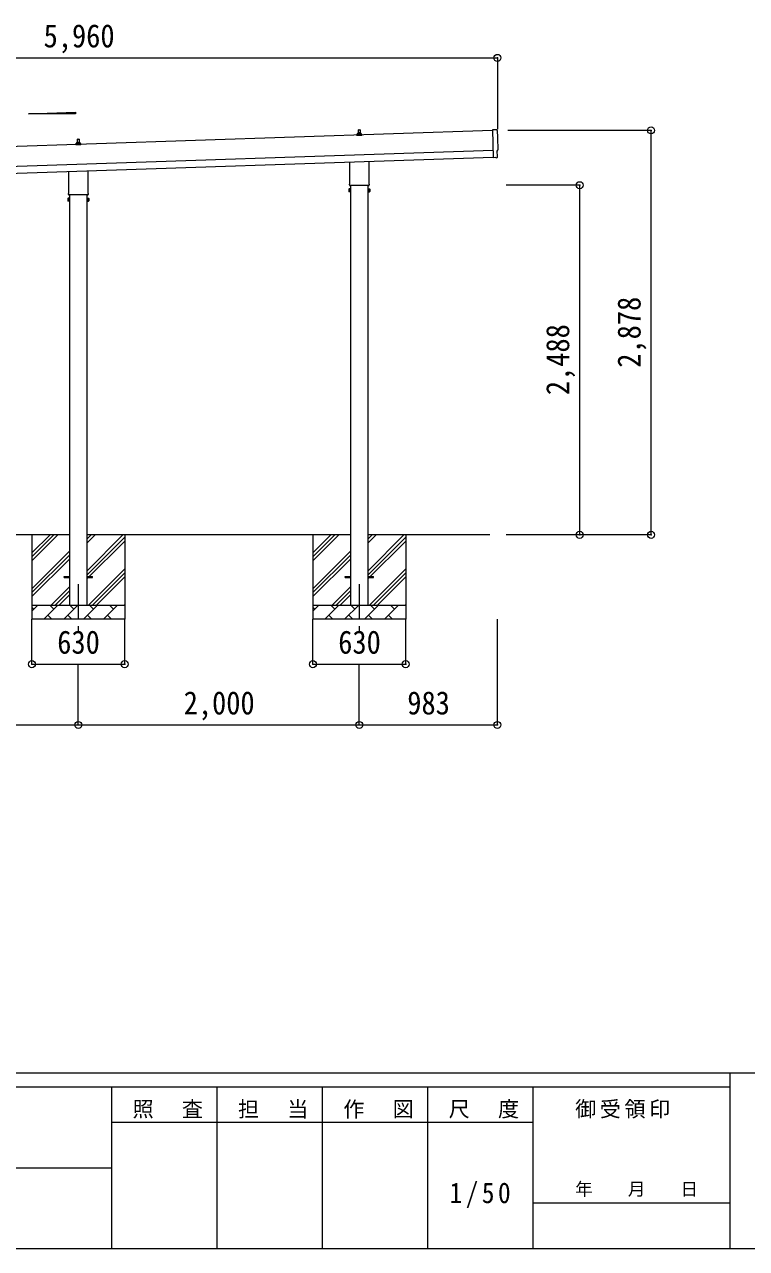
# Model space of a CAD drawing. Units: millimetres at full size, sheet at 1:50; some dimension numbers follow another scale. Extents: x -14053 to 14053, y -9700 to 9700.
# Drawn here: x 3882 to 9022, y -9700 to -990 of the extents above; entities that cross this region are included whole.
import ezdxf
from ezdxf.enums import TextEntityAlignment as Align

# ---------------------------------------------------------------- set-up
doc = ezdxf.new("R2010")
doc.units = ezdxf.units.MM
doc.header["$LTSCALE"] = 50
doc.header["$PDMODE"] = 32
doc.header["$PDSIZE"] = 50
doc.linetypes.add('CHAIN1', pattern=[8, 5, -1, 1, -1])
for name, color, linetype, lineweight in [('0-0_0', 7, 'Continuous', 9), ('0-1_Defpoints', 4, 'Continuous', 9), ('0-6_PARTS1', 6, 'Continuous', 9), ('F-0', 7, 'Continuous', 9)]:
    doc.layers.add(name, color=color, linetype=linetype, lineweight=lineweight)
doc.styles.add('ＭＳ ゴシック', font='')
doc.styles.get('ＭＳ ゴシック').set_extended_font_data('MS Gothic')

msp = doc.modelspace()

# ---------------------------------------------------------------- linework, layer by layer
at = {"layer": '0-0_0'}
for p, q in [((4203.27, -4621.86), (2328.27, -4621.86)), ((3935.77, -4621.86), (3935.77, -5221.86)), ((3935.77, -4806.91), (4120.82, -4621.86)), ((3935.77, -4778.63), (4092.54, -4621.86)), ((3935.77, -4750.34), (4064.25, -4621.86)), ((4328.27, -4876.96), (4583.37, -4621.86)), ((4328.27, -4678.97), (4385.38, -4621.86)), ((4328.27, -4650.68), (4357.09, -4621.86)), ((6203.27, -4621.86), (4328.27, -4621.86)), ((4328.27, -4905.24), (4595.77, -4637.74)), ((4328.27, -4933.53), (4595.77, -4666.03)), ((4595.77, -4621.86), (4595.77, -5221.86)), ((5935.77, -4621.86), (5935.77, -5221.86)), ((5935.77, -4806.91), (6120.82, -4621.86)), ((5935.77, -4778.63), (6092.54, -4621.86)), ((5935.77, -4750.34), (6064.25, -4621.86)), ((6328.27, -4876.96), (6583.37, -4621.86)), ((6328.27, -4678.97), (6385.38, -4621.86)), ((6328.27, -4650.68), (6357.09, -4621.86)), ((7194.2, -4621.86), (6328.27, -4621.86)), ((6328.27, -4905.24), (6595.77, -4637.74)), ((6328.27, -4933.53), (6595.77, -4666.03)), ((6595.77, -4621.86), (6595.77, -5221.86)), ((3935.77, -5004.9), (4203.27, -4737.4)), ((3935.77, -5033.18), (4203.27, -4765.68)), ((5935.77, -5004.9), (6203.27, -4737.4)), ((5935.77, -5033.18), (6203.27, -4765.68)), ((3935.77, -5061.47), (4203.27, -4793.97)), ((4337.93, -5121.86), (4595.77, -4864.02)), ((5935.77, -5061.47), (6203.27, -4793.97)), ((6337.93, -5121.86), (6595.77, -4864.02)), ((4366.21, -5121.86), (4595.77, -4892.3)), ((4394.49, -5121.86), (4595.77, -4920.59)), ((6366.21, -5121.86), (6595.77, -4892.3)), ((6394.49, -5121.86), (6595.77, -4920.59)), ((4073.37, -5121.86), (4203.27, -4991.96)), ((4101.65, -5121.86), (4203.27, -5020.24)), ((4129.94, -5121.86), (4203.27, -5048.53)), ((6073.37, -5121.86), (6203.27, -4991.96)), ((6101.65, -5121.86), (6203.27, -5020.24)), ((6129.94, -5121.86), (6203.27, -5048.53)), ((3935.77, -5121.86), (4595.77, -5121.86)), ((3935.77, -5164.75), (3978.66, -5121.86)), ((3950.11, -5150.41), (3935.77, -5136.07)), ((4020.08, -5221.86), (4120.08, -5121.86)), ((4091.53, -5150.41), (4062.98, -5121.86)), ((4161.5, -5221.86), (4261.5, -5121.86)), ((4232.95, -5150.41), (4204.4, -5121.86)), ((4302.93, -5221.86), (4402.93, -5121.86)), ((4374.37, -5150.41), (4345.82, -5121.86)), ((4444.35, -5221.86), (4544.35, -5121.86)), ((4515.79, -5150.41), (4487.24, -5121.86)), ((4592.48, -5121.86), (4595.77, -5118.58)), ((5935.77, -5121.86), (6595.77, -5121.86)), ((5935.77, -5164.75), (5978.66, -5121.86)), ((5950.11, -5150.41), (5935.77, -5136.07)), ((6020.08, -5221.86), (6120.08, -5121.86)), ((6091.53, -5150.41), (6062.98, -5121.86)), ((6161.5, -5221.86), (6261.5, -5121.86)), ((6232.95, -5150.41), (6204.4, -5121.86)), ((6302.93, -5221.86), (6402.93, -5121.86)), ((6374.37, -5150.41), (6345.82, -5121.86)), ((6444.35, -5221.86), (6544.35, -5121.86)), ((6515.79, -5150.41), (6487.24, -5121.86)), ((6592.48, -5121.86), (6595.77, -5118.58)), ((4595.77, -5221.86), (3935.77, -5221.86)), ((4048.64, -5193.31), (4077.19, -5221.86)), ((4190.06, -5193.31), (4218.61, -5221.86)), ((4331.48, -5193.31), (4360.03, -5221.86)), ((4472.9, -5193.31), (4501.45, -5221.86)), ((6595.77, -5221.86), (5935.77, -5221.86)), ((6048.64, -5193.31), (6077.19, -5221.86)), ((6190.06, -5193.31), (6218.61, -5221.86)), ((6331.48, -5193.31), (6360.03, -5221.86)), ((6472.9, -5193.31), (6501.45, -5221.86))]:
    msp.add_line(p, q, dxfattribs=at)
at = {"layer": '0-1_Defpoints'}
for p, q in [((3910.45, -1626.67), (4246.45, -1614.26)), ((4246.45, -1626.67), (3910.45, -1626.67)), ((4246.45, -1614.26), (4246.45, -1626.67)), ((6259.77, -1764.26), (6260.5, -1740.74)), ((6261.49, -1739.76), (6270.04, -1739.76)), ((6271.04, -1740.74), (6271.77, -1764.26)), ((7213.13, -1745.25), (1320.12, -1941.68)), ((4259.77, -1830.93), (4260.5, -1807.41)), ((4261.49, -1806.43), (4270.04, -1806.43)), ((4271.04, -1807.41), (4271.77, -1830.93)), ((6247.52, -1779.76), (6247.52, -1772.05)), ((6284.02, -1779.76), (6247.52, -1779.76)), ((6247.9, -1771.26), (6283.64, -1771.26)), ((6248.28, -1771.08), (6255, -1769.45)), ((6255.39, -1769.26), (6276.15, -1769.26)), ((6255.77, -1768.48), (6255.77, -1764.26)), ((6256.77, -1764.26), (6274.77, -1764.26)), ((6275.77, -1768.48), (6275.77, -1764.26)), ((6283.25, -1771.08), (6276.53, -1769.45)), ((6284.02, -1779.76), (6284.02, -1772.05)), ((1324.79, -2081.6), (7217.8, -1885.17)), ((4247.52, -1846.43), (4247.52, -1838.72)), ((4284.02, -1846.43), (4247.52, -1846.43)), ((4247.9, -1837.93), (4283.64, -1837.93)), ((4248.28, -1837.75), (4255, -1836.12)), ((4255.39, -1835.93), (4276.15, -1835.93)), ((4255.77, -1835.15), (4255.77, -1830.93)), ((4256.77, -1830.93), (4274.77, -1830.93)), ((4275.77, -1835.15), (4275.77, -1830.93)), ((4283.25, -1837.75), (4276.53, -1836.12)), ((4284.02, -1846.43), (4284.02, -1838.72)), ((1326.45, -2131.57), (7219.46, -1935.14)), ((6197.47, -2123.75), (6197.47, -1969.21)), ((6334.07, -1964.65), (6334.07, -2123.75)), ((7219.56, -1937.91), (7219.59, -1938.91)), ((7239.21, -1938.25), (7246.11, -1937.66)), ((4197.47, -2190.42), (4197.47, -2035.87)), ((4334.07, -2031.32), (4334.07, -2190.42)), ((6191.77, -2162.03), (6192.53, -2160.71)), ((6191.77, -2162.03), (6191.77, -2179.03)), ((6198.77, -2165.62), (6192.53, -2165.62)), ((6198.77, -2175.43), (6192.53, -2175.43)), ((6195.77, -2132.53), (6195.77, -2127.03)), ((6333.71, -2136.03), (6197.83, -2136.03)), ((6203.27, -2136.03), (6203.27, -5121.86)), ((6328.27, -5121.86), (6328.27, -2136.03)), ((6332.77, -2165.62), (6339.01, -2165.62)), ((6332.77, -2175.43), (6339.01, -2175.43)), ((6335.77, -2127.03), (6335.77, -2132.53)), ((6339.77, -2162.03), (6339.01, -2160.71)), ((6339.77, -2162.03), (6339.77, -2179.03)), ((4191.77, -2228.69), (4192.53, -2227.38)), ((4191.77, -2228.69), (4191.77, -2245.69)), ((4191.77, -2245.69), (4192.53, -2247.01)), ((4198.77, -2232.29), (4192.53, -2232.29)), ((4198.77, -2242.1), (4192.53, -2242.1)), ((4198.77, -2247.01), (4192.53, -2247.01)), ((4195.77, -2199.19), (4195.77, -2193.69)), ((4333.71, -2202.69), (4197.83, -2202.69)), ((4201.27, -2246.39), (4198.77, -2246.39)), ((4203.27, -2202.69), (4203.27, -5121.86)), ((4328.27, -5121.86), (4328.27, -2202.69)), ((4330.27, -2246.39), (4332.77, -2246.39)), ((4332.77, -2232.29), (4339.01, -2232.29)), ((4332.77, -2242.1), (4339.01, -2242.1)), ((4332.77, -2247.01), (4339.01, -2247.01)), ((4335.77, -2193.69), (4335.77, -2199.19)), ((4339.77, -2228.69), (4339.01, -2227.38)), ((4339.77, -2245.69), (4339.01, -2247.01)), ((4339.77, -2228.69), (4339.77, -2245.69)), ((6191.77, -2179.03), (6192.53, -2180.34)), ((6198.77, -2180.34), (6192.53, -2180.34)), ((6201.27, -2179.73), (6198.77, -2179.73)), ((6330.27, -2179.73), (6332.77, -2179.73)), ((6332.77, -2180.34), (6339.01, -2180.34)), ((6339.77, -2179.03), (6339.01, -2180.34)), ((4165.77, -4917.36), (4203.27, -4917.36)), ((4165.77, -4926.36), (4165.77, -4917.36)), ((4165.77, -4926.36), (4203.27, -4926.36)), ((4328.27, -4917.36), (4365.77, -4917.36)), ((4328.27, -4926.36), (4365.77, -4926.36)), ((4365.77, -4926.36), (4365.77, -4917.36)), ((6165.77, -4917.36), (6203.27, -4917.36)), ((6165.77, -4926.36), (6165.77, -4917.36)), ((6165.77, -4926.36), (6203.27, -4926.36)), ((6328.27, -4917.36), (6365.77, -4917.36)), ((6328.27, -4926.36), (6365.77, -4926.36)), ((6365.77, -4926.36), (6365.77, -4917.36))]:
    msp.add_line(p, q, dxfattribs=at)
at = {"layer": '0-1_Defpoints', "color": 7, "linetype": 'CHAIN1'}
for p, q in [((4265.77, -4971.86), (4265.77, -5363.55)), ((6265.77, -4971.86), (6265.77, -5366.86))]:
    msp.add_line(p, q, dxfattribs=at)
at = {"layer": '0-1_Defpoints'}
for points in [[(7244.57, -1740.76), (7212.96, -1740.16), (7219.56, -1937.91)], [(7248.85, -1934.58), (7247.29, -1887.57), (7247.89, -1887.55)], [(7238.46, -1938), (7237.77, -1937.4), (7219.59, -1938.91)], [(6198.77, -2180.34), (6198.77, -2160.71), (6192.53, -2160.71)], [(6198.77, -2179.73), (6198.77, -2161.33), (6201.27, -2161.33)], [(6332.77, -2179.73), (6332.77, -2161.33), (6330.27, -2161.33)], [(6332.77, -2180.34), (6332.77, -2160.71), (6339.01, -2160.71)], [(4198.77, -2247.01), (4198.77, -2227.38), (4192.53, -2227.38)], [(4198.77, -2246.39), (4198.77, -2227.99), (4201.27, -2227.99)], [(4332.77, -2246.39), (4332.77, -2227.99), (4330.27, -2227.99)], [(4332.77, -2247.01), (4332.77, -2227.38), (4339.01, -2227.38)]]:
    msp.add_lwpolyline(points, dxfattribs=at)
for points in [[(6201.27, -2181.03), (6201.27, -2160.03), (6203.27, -2160.03), (6203.27, -2181.03)], [(6330.27, -2181.03), (6330.27, -2160.03), (6328.27, -2160.03), (6328.27, -2181.03)], [(4201.27, -2247.69), (4201.27, -2226.69), (4203.27, -2226.69), (4203.27, -2247.69)], [(4330.27, -2247.69), (4330.27, -2226.69), (4328.27, -2226.69), (4328.27, -2247.69)]]:
    msp.add_lwpolyline(points, close=True, dxfattribs=at)
for centre, radius, start, end in [((6261.49, -1740.76), 1, 90, 178.60509), ((6270.04, -1740.76), 1, 1.39491, 90), ((4259.85, -1831.57), 4.13, 90, 171.17633), ((4261.49, -1807.43), 1, 90, 178.60509), ((4269.1, -1830.93), 4.83, 133.60282, 180), ((4262.44, -1830.93), 4.83, 0, 46.39718), ((4270.04, -1807.43), 1, 1.39491, 90), ((4271.68, -1831.57), 4.13, 8.82367, 90), ((6248.52, -1772.05), 1, 103.62699, 180), ((6254.77, -1768.48), 1, 283.62699, 0), ((6259.85, -1764.9), 4.13, 90, 171.17633), ((6256.77, -1765.26), 1, 90, 180), ((6269.1, -1764.26), 4.83, 133.60282, 180), ((6262.44, -1764.26), 4.83, 0, 46.39718), ((6271.68, -1764.9), 4.13, 8.82367, 90), ((6274.77, -1765.26), 1, 0, 90), ((6276.77, -1768.48), 1, 180, 256.37301), ((6283.02, -1772.05), 1, 0, 76.37301), ((4248.52, -1838.72), 1, 103.62699, 180), ((4254.77, -1835.15), 1, 283.62699, 0), ((4256.77, -1831.93), 1, 90, 180), ((4274.77, -1831.93), 1, 0, 90), ((4276.77, -1835.15), 1, 180, 256.37301), ((4283.02, -1838.72), 1, 0, 76.37301), ((6196.11, -2163.17), 4.34, 145.61575, 214.38425), ((6196.11, -2177.89), 4.34, 145.61575, 214.38425), ((6208.01, -2170.53), 16.24, 162.41205, 197.58795), ((6199.77, -2127.03), 4, 125.09963, 180), ((6199.77, -2132.53), 4, 180, 194.47751), ((6199.77, -2132.53), 4, 194.47751, 241.04498), ((6331.77, -2132.53), 4, 298.95502, 345.52249), ((6331.77, -2127.03), 4, 0, 54.90037), ((6331.77, -2132.53), 4, 345.52249, 0), ((6335.42, -2163.17), 4.34, 325.61575, 34.38425), ((6323.53, -2170.53), 16.24, 342.41205, 17.58795), ((6335.42, -2177.89), 4.34, 325.61575, 34.38425), ((4196.11, -2229.83), 4.34, 145.61575, 214.38425), ((4196.11, -2244.55), 4.34, 145.61575, 214.38425), ((4208.01, -2237.19), 16.24, 162.41205, 197.58795), ((4199.77, -2193.69), 4, 125.09963, 180), ((4199.77, -2199.19), 4, 180, 194.47751), ((4199.77, -2199.19), 4, 194.47751, 241.04498), ((4331.77, -2199.19), 4, 298.95502, 345.52249), ((4331.77, -2193.69), 4, 0, 54.90037), ((4331.77, -2199.19), 4, 345.52249, 0), ((4335.42, -2229.83), 4.34, 325.61575, 34.38425), ((4323.53, -2237.19), 16.24, 342.41205, 17.58795), ((4335.42, -2244.55), 4.34, 325.61575, 34.38425)]:
    msp.add_arc(centre, radius, start, end, dxfattribs=at)
for centre, major_axis, ratio, start_param, end_param in [((7244.52, -1743.76), (3, 0.1), 0.99863, 6.2683889, 7.8016218), ((12010.08, -1655.37), (-4760.73, -158.69), 0.99863, 6.2683889, 6.2976778), ((7247.74, -1883.16), (4.4, 0.15), 0.99863, 4.712389, 6.2976778), ((7239.12, -1937.26), (0.75, -0.666), 0.9974, 4.712389, 5.5252311), ((7245.85, -1934.67), (2.25, -2), 0.9974, 5.5252311, 7.0411395)]:
    msp.add_ellipse(centre, major_axis=major_axis, ratio=ratio, start_param=start_param, end_param=end_param, dxfattribs=at)
at = {"layer": '0-6_PARTS1'}
for p, q in [((1288.77, -1227.84), (7248.77, -1227.84)), ((7248.77, -1227.84), (7248.77, -1734.8)), ((8342.3, -1743.85), (7322.65, -1743.85)), ((8342.3, -4621.86), (8342.3, -1743.85)), ((7834.34, -2133.83), (7310.88, -2133.83)), ((7834.34, -4621.86), (7834.34, -2133.83)), ((7834.34, -4621.86), (7310.88, -4621.86)), ((8342.3, -4621.86), (7322.65, -4621.86)), ((3935.77, -5541.98), (3935.77, -5221.86)), ((4595.77, -5541.98), (4595.77, -5221.86)), ((5935.77, -5541.98), (5935.77, -5221.86)), ((6595.77, -5541.98), (6595.77, -5221.86)), ((7248.77, -5974.41), (7248.77, -5221.86)), ((3935.77, -5541.98), (4595.77, -5541.98)), ((4265.77, -5974.41), (4265.77, -5541.98)), ((5935.77, -5541.98), (6595.77, -5541.98)), ((6265.77, -5974.41), (6265.77, -5541.98)), ((2265.77, -5974.41), (4265.77, -5974.41)), ((4265.77, -5974.41), (6265.77, -5974.41)), ((6265.77, -5974.41), (7248.77, -5974.41))]:
    msp.add_line(p, q, dxfattribs=at)
for p in [(7248.77, -1227.84), (8342.3, -1743.85), (7834.34, -2133.83), (7834.34, -4621.86), (8342.3, -4621.86), (3935.77, -5541.98), (4595.77, -5541.98), (5935.77, -5541.98), (6595.77, -5541.98), (4265.77, -5974.41), (6265.77, -5974.41), (7248.77, -5974.41)]:
    msp.add_point(p, dxfattribs=at)
at = {"layer": 'F-0', "color": 5, "lineweight": 5}
for p, q in [((-14053.43, -8450), (13346.57, -8450)), ((8901.98, -8450), (8901.98, -9700)), ((-14053.43, -8550), (8901.98, -8550)), ((4501.97, -8550), (4501.97, -9700)), ((5251.97, -8550), (5251.97, -9700)), ((6001.97, -8550), (6001.97, -9700)), ((6751.97, -8550), (6751.97, -9700)), ((7501.97, -8550), (7501.97, -9700)), ((4501.97, -8800), (7501.97, -8800)), ((-5748.03, -9125), (4501.97, -9125)), ((7501.97, -9375), (8901.98, -9375)), ((-14053.43, -9700), (13346.57, -9700))]:
    msp.add_line(p, q, dxfattribs=at)

# ---------------------------------------------------------------- texts
at = {"layer": '0-6_PARTS1', "color": 7, "style": 'ＭＳ ゴシック', "width": 0.9}
for s, p in [('5,960', (4018.77, -1202.84)), ('630', (4115.77, -5516.98)), ('630', (6115.77, -5516.98)), ('2,000', (5015.77, -5949.41)), ('983', (6607.27, -5949.41))]:
    msp.add_text(s, height=165, dxfattribs=at).set_placement(p, align=Align.BOTTOM_LEFT)
for s, p in [('2,878', (8317.3, -3432.85)), ('2,488', (7809.34, -3627.84))]:
    msp.add_text(s, height=165, rotation=90, dxfattribs=at).set_placement(p, align=Align.BOTTOM_LEFT)
at = {"layer": 'F-0', "style": 'ＭＳ ゴシック'}
msp.add_text('年\u3000\u3000月\u3000\u3000日', height=91.64, dxfattribs=at).set_placement((7801.98, -9350), align=Align.BOTTOM_LEFT)
at = {"layer": 'F-0', "attachment_point": 7, "style": 'ＭＳ ゴシック'}
for s, insert, char_height in [('\\T1.17;照\u3000査', (4651.98, -8775), 110), ('\\T1.17;担\u3000当', (5401.98, -8775), 110), ('\\T1.17;作\u3000図', (6151.97, -8775), 110), ('\\T1.17;尺\u3000度', (6901.98, -8775), 110), ('\\T1.17;御受領印', (7801.97, -8775), 110), ('\\T1.28;\\W0.9;1/50', (6908.22, -9412.5), 146.6)]:
    msp.add_mtext(s, dxfattribs=dict(at, insert=insert, char_height=char_height))

doc.saveas('drawing.dxf')
